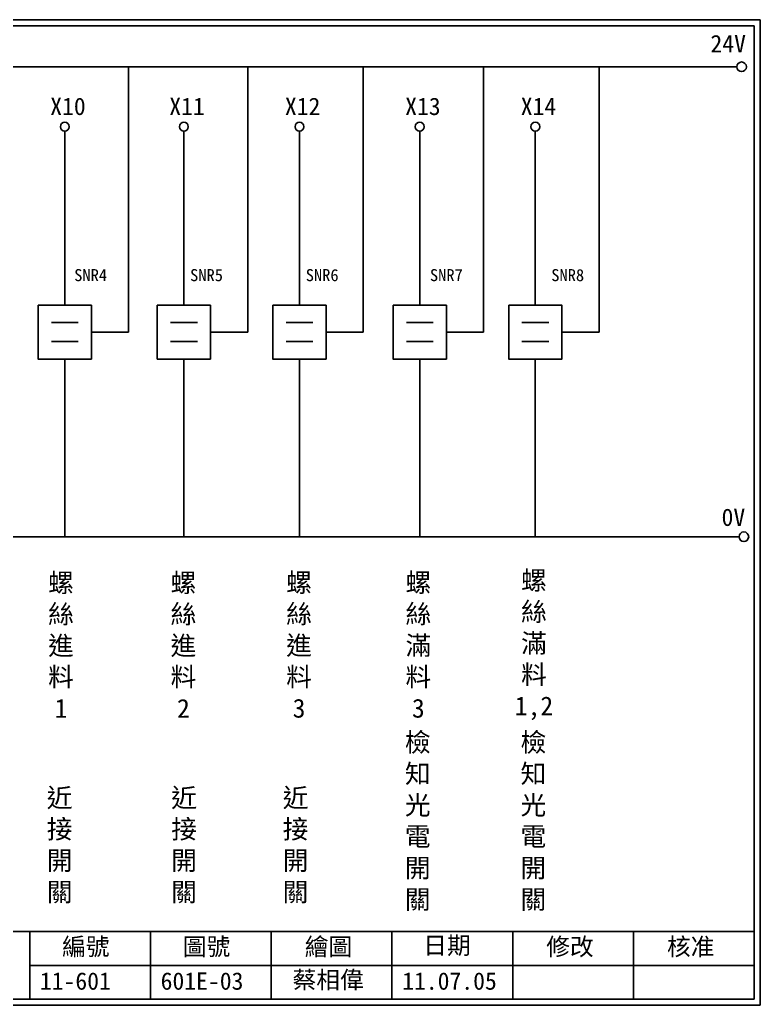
# Model space of a CAD drawing. Extents: x 325 to 612, y 3 to 207.
# Drawn here: x 459 to 612.3, y 3 to 207 of the extents above; entities that cross this region are included whole.
import ezdxf

# ---------------------------------------------------------------- set-up
doc = ezdxf.new("R2010")
doc.units = 0
doc.layers.get('0').update_dxf_attribs({"linetype": 'CONTINUOUS'})
doc.layers.add('圖框層', color=7, linetype='CONTINUOUS')
doc.layers.add('標尺寸層', color=3, linetype='CONTINUOUS')
doc.styles.add('CNS', font='romanc.shx', dxfattribs={"bigfont": 'chineset.shx'})
doc.styles.add('STSL', font='KAIU.TTF')

msp = doc.modelspace()

# ---------------------------------------------------------------- linework, layer by layer
for p, q in [((481.56, 142.31), (481.56, 197.22)), ((506.21, 142.31), (506.21, 197.22)), ((530.14, 142.31), (530.14, 197.22)), ((555.04, 142.31), (555.04, 197.22)), ((578.97, 142.31), (578.97, 197.22)), ((468.34, 147.89), (468.34, 183.91)), ((492.99, 147.89), (492.99, 183.91)), ((516.92, 147.89), (516.92, 183.91)), ((541.82, 147.89), (541.82, 183.91)), ((565.74, 147.89), (565.74, 183.91)), ((473.85, 142.31), (481.56, 142.31)), ((498.5, 142.31), (506.21, 142.31)), ((522.43, 142.31), (530.14, 142.31)), ((547.33, 142.31), (555.04, 142.31)), ((571.26, 142.31), (578.97, 142.31)), ((468.34, 136.73), (468.34, 99.96)), ((492.99, 136.73), (492.99, 99.96)), ((516.92, 136.73), (516.92, 99.96)), ((541.82, 136.73), (541.82, 99.96)), ((565.74, 136.73), (565.74, 99.96))]:
    msp.add_line(p, q)
for points in [[(462.82, 147.89), (473.85, 147.89), (473.85, 136.73), (462.82, 136.73)], [(487.48, 147.89), (498.5, 147.89), (498.5, 136.73), (487.48, 136.73)], [(511.4, 147.89), (522.43, 147.89), (522.43, 136.73), (511.4, 136.73)], [(536.3, 147.89), (547.33, 147.89), (547.33, 136.73), (536.3, 136.73)], [(560.23, 147.89), (571.26, 147.89), (571.26, 136.73), (560.23, 136.73)]]:
    msp.add_lwpolyline(points, close=True)
for centre in [(608.44, 197.22), (608.92, 99.96)]:
    msp.add_circle(centre, 1)
at = {"layer": '圖框層', "color": 7}
for p, q in [((612.32, 206.97), (325.32, 206.97)), ((612.32, 3), (612.32, 206.97)), ((611.07, 205.72), (326.57, 205.72)), ((611.07, 4.25), (611.07, 205.72)), ((326.57, 18.25), (611.07, 18.25)), ((461.07, 4.25), (461.07, 18.25)), ((486.07, 4.25), (486.07, 18.25)), ((511.07, 4.25), (511.07, 18.25)), ((536.07, 4.25), (536.07, 18.25)), ((561.07, 4.25), (561.07, 18.25)), ((586.07, 4.25), (586.07, 18.25)), ((461.07, 11.25), (611.07, 11.25)), ((326.57, 4.25), (611.07, 4.25)), ((325.32, 3), (612.32, 3))]:
    msp.add_line(p, q, dxfattribs=at)
at = {"layer": '標尺寸層', "color": 7}
for p, q in [((329.84, 197.22), (607.44, 197.22)), ((465.58, 144.34), (471.14, 144.34)), ((490.23, 144.34), (495.8, 144.34)), ((514.16, 144.34), (519.72, 144.34)), ((539.05, 144.34), (544.62, 144.34)), ((562.98, 144.34), (568.55, 144.34)), ((465.58, 140.37), (471.14, 140.37)), ((490.23, 140.37), (495.8, 140.37)), ((514.16, 140.37), (519.72, 140.37)), ((539.05, 140.37), (544.62, 140.37)), ((562.98, 140.37), (568.55, 140.37)), ((330.05, 99.96), (607.92, 99.96))]:
    msp.add_line(p, q, dxfattribs=at)
for centre in [(468.34, 184.83), (492.99, 184.83), (516.92, 184.83), (541.82, 184.83), (565.74, 184.83)]:
    msp.add_circle(centre, 0.92, dxfattribs=at)

# ---------------------------------------------------------------- texts
at = {"layer": '圖框層', "color": 4, "style": 'STSL'}
for s, height, p in [('24V', 3.6, (602, 200.22)), ('X10', 3.6, (465.32, 187.24)), ('X11', 3.6, (489.97, 187.24)), ('X12', 3.6, (513.9, 187.24)), ('X13', 3.6, (538.8, 187.24)), ('X14', 3.6, (562.73, 187.24)), ('SNR4', 2.5, (470.29, 152.86)), ('SNR5', 2.5, (494.28, 152.86)), ('SNR6', 2.5, (518.22, 152.86)), ('SNR7', 2.5, (543.93, 152.86)), ('SNR8', 2.5, (569.05, 152.86)), ('0V', 3.6, (604.3, 102.2)), ('編號', 3.6, (467.78, 13.34)), ('圖號', 3.6, (492.78, 13.34)), ('繪圖', 3.6, (518.01, 13.34)), ('日期', 3.6, (542.54, 13.59)), ('修改', 3.6, (568.01, 13.34)), ('核准', 3.6, (593.01, 13.34)), ('蔡相偉', 3.6, (515.5, 6.47)), ('11-601', 3.6, (463.18, 6.22)), ('601E-03', 3.6, (488.18, 6.22)), ('11.07.05', 3.6, (538.18, 6.22))]:
    msp.add_text(s, height=height, dxfattribs=at).set_placement(p)
at = {"layer": '標尺寸層', "color": 7, "char_height": 3.9, "attachment_point": 5, "style": 'CNS'}
for s, insert, width in [('{\\fDFKai-SB|b0|i0|c136|p65;螺絲進料1}', (467.55, 77.45), 3.2986), ('{\\fDFKai-SB|b0|i0|c136|p65;螺絲進料2}', (492.9, 77.45), 3.2986), ('{\\fDFKai-SB|b0|i0|c136|p65;螺絲進料3}', (516.83, 77.45), 3.2986), ('{\\fDFKai-SB|b0|i0|c136|p65;螺絲滿料3}', (541.53, 77.45), 3.2986), ('{\\fDFKai-SB|b0|i0|c136|p65;螺絲滿料1,2}', (565.46, 77.45), 3.2986), ('{\\fDFKai-SB|b0|i0|c136|p65;檢知光電開關}', (541.4, 40.96), 8.6627), ('{\\fDFKai-SB|b0|i0|c136|p65;檢知光電開關}', (565.34, 40.96), 8.6627), ('{\\fDFKai-SB|b0|i0|c136|p65;近接開關}', (467.27, 35.99), 8.6627), ('{\\fDFKai-SB|b0|i0|c136|p65;近接開關}', (493.03, 35.99), 8.6627), ('{\\fDFKai-SB|b0|i0|c136|p65;近接開關}', (516.11, 35.99), 8.6627)]:
    msp.add_mtext(s, dxfattribs=dict(at, insert=insert, width=width))

doc.saveas('drawing.dxf')
